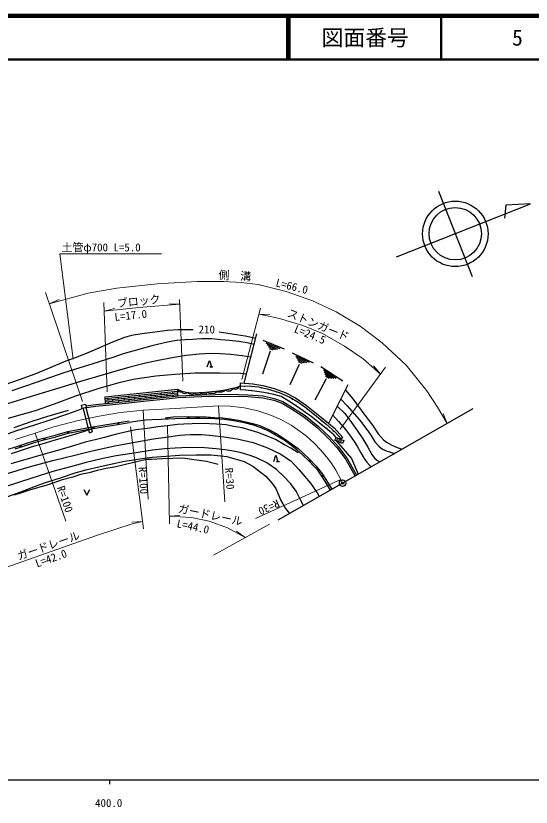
# Model space of a CAD drawing. Units: millimetres, scale not verified. Extents: x 40000 to 680000, y 20000 to 380000.
# Drawn here: x 446572 to 564643, y 198715 to 380000 of the extents above; entities that cross this region are included whole.
import ezdxf
from ezdxf.enums import TextEntityAlignment as Align

# ---------------------------------------------------------------- set-up
doc = ezdxf.new("R2010")
doc.units = ezdxf.units.MM
doc.header["$LTSCALE"] = 1000
doc.header["$PDMODE"] = 32
doc.header["$PDSIZE"] = 500
doc.linetypes.add('CHAIN', pattern=[18.5, 12, -1.5, 3.5, -1.5])
for name, color, linetype, lineweight in [('M-BGD', 7, 'Continuous', 25), ('M-BMK', 2, 'CHAIN', 13), ('M-BMK-OTRS', 5, 'Continuous', 25), ('M-BMK-SRVR', 3, 'Continuous', 25), ('M-STR-HTXT', 7, 'Continuous', 13), ('M-TTL', 2, 'Continuous', 140), ('M-TTL-BAND', 7, 'Continuous', 25), ('M-TTL-LINE', 7, 'Continuous', 50)]:
    doc.layers.add(name, color=color, linetype=linetype, lineweight=lineweight)
doc.layers.add('M-OTRS', color=6, linetype='Continuous')
doc.layers.add('M-TTL-TXT', color=7, linetype='Continuous')
doc.styles.add('ＭＳ ゴシック', font='')
doc.styles.get('ＭＳ ゴシック').set_extended_font_data('MS Gothic')

msp = doc.modelspace()

# ---------------------------------------------------------------- hatches: boundary and pattern name
at = {"layer": 'M-BGD'}
for points in [[(499268, 295223), (498643, 295243, 0.84072)], [(500438, 294105), (500837, 294061, 0.4608), (500663, 294316, 0.4608)], [(503215, 294793), (502605, 294930, 0.84072)], [(504194, 293545), (504588, 293467, 0.4608), (504437, 293736, 0.4608)], [(506648, 293803), (506049, 293985, 0.84072)], [(507361, 292767), (507703, 292556, 0.4608), (507655, 292862, 0.4608)], [(510263, 292092), (509724, 292409, 0.84072)], [(510472, 290847), (510815, 290638, 0.4608), (510766, 290943, 0.4608)], [(513679, 289736), (513185, 290120, 0.84072)], [(514342, 288134), (514660, 287889, 0.4608), (514645, 288198, 0.4608)], [(516909, 287091), (516425, 287488, 0.84072)], [(517591, 285600), (517898, 285341, 0.4608), (517896, 285650, 0.4608)], [(519612, 284756), (519138, 285165, 0.84072)]]:
    msp.add_hatch(color=256, dxfattribs=at).paths.add_polyline_path(points)

# ---------------------------------------------------------------- linework, layer by layer
for p, q in [((498871, 295831), (501811, 307181)), ((503139, 305720), (508078, 303689)), ((503872, 305094), (507085, 303773)), ((504110, 304672), (506548, 303669)), ((504830, 303161), (503053, 297941)), ((504348, 304250), (506011, 303566)), ((504586, 303827), (505473, 303463)), ((509921, 302810), (514726, 300479)), ((510615, 302140), (513741, 300623)), ((510826, 301704), (513198, 300553)), ((511038, 301268), (512655, 300483)), ((491052, 299627), (491718, 299627)), ((491385, 299627), (491052, 299627)), ((511452, 300152), (509362, 295456)), ((511250, 300832), (512112, 300413)), ((516474, 299687), (521508, 296367)), ((517074, 298932), (519974, 297019)), ((517226, 298472), (519427, 297021)), ((517379, 298012), (518879, 297022)), ((517532, 297552), (518332, 297024)), ((517643, 296851), (515085, 291945)), ((518257, 286673), (522724, 295514)), ((467041, 292354), (483621, 294044)), ((482463, 293926), (482484, 293533)), ((467058, 291961), (483625, 293649)), ((467097, 291570), (483629, 293254)), ((467654, 292417), (467675, 292024)), ((468663, 292124), (468684, 291731)), ((469998, 292655), (470019, 292262)), ((470040, 291869), (470061, 291468)), ((471405, 292404), (471426, 292011)), ((472409, 292901), (472430, 292508)), ((472451, 292115), (472473, 291722)), ((473726, 292640), (473747, 292247)), ((474905, 293156), (474927, 292763)), ((474948, 292370), (474968, 291999)), ((476251, 292897), (476272, 292504)), ((477433, 293413), (477454, 293020)), ((477475, 292627), (477495, 292268)), ((478575, 293134), (478597, 292741)), ((479793, 293654), (479815, 293261)), ((479836, 292868), (479855, 292505)), ((481170, 293399), (481192, 293006)), ((482505, 293140), (482523, 292798)), ((461963, 290081), (463374, 284493)), ((462638, 290265), (464052, 284664)), ((467696, 291631), (467717, 291228)), ((463374, 284493), (464052, 284664)), ((520076, 282596), (520345, 283259)), ((520500, 282420), (520768, 283083)), ((520940, 282236), (521209, 282899)), ((506298, 277911), (506964, 277911)), ((506631, 277911), (506298, 277911))]:
    msp.add_line(p, q, dxfattribs=at)
for points in [[(487219, 308069), (483768, 308069), (481286, 307943), (477914, 307455), (475427, 307169), (473043, 306746), (471506, 306304), (468715, 305245), (464022, 303195), (460752, 301883), (457683, 300705), (454613, 299416), (450925, 297902), (447327, 296610), (434329, 292071)], [(493132, 307633), (499148, 306718), (501550, 306173)], [(501162, 304677), (499541, 305075), (497655, 305420), (495554, 305636), (493539, 305754), (491504, 306002), (489131, 305980), (487051, 305889), (485260, 305767), (483393, 305604), (481289, 305230), (477751, 304363), (474761, 303565), (471133, 302539), (469054, 301828), (463985, 300216), (460275, 299065), (457557, 298236), (451267, 296008), (445661, 294102)], [(500413, 301783), (498458, 302097), (495797, 302410), (493471, 302552), (491191, 302650), (488561, 302478), (485617, 302221), (482829, 301764), (479192, 301069), (475946, 300377), (472677, 299495), (468685, 298330), (461372, 296208), (455896, 294582), (450050, 292792), (444646, 291097), (438955, 289139), (433521, 287438), (425217, 284908)], [(490445, 299627), (490915, 301065), (491385, 299627)], [(442032, 287034), (451099, 289591), (455404, 291104), (460295, 292923), (465408, 294601), (470236, 296012), (473479, 296794), (478652, 297534), (483025, 297939), (487628, 298189), (493338, 298248), (498022, 298141), (499432, 297997)], [(498010, 294306), (498051, 295887), (500853, 295696), (503131, 295325), (505780, 294637), (508297, 293737), (510628, 292492), (513144, 290745), (517357, 287404), (519536, 285634), (521461, 283366), (520983, 283001)], [(467092, 291165), (467024, 292748), (483617, 294503), (483633, 292922)], [(483617, 294503), (484603, 293989), (485989, 293739), (487427, 293614), (488586, 293674), (490045, 293761), (491503, 293907), (493049, 294096), (494581, 294330), (495814, 294594), (497017, 294887), (498034, 295262)], [(483617, 294503), (483750, 294150), (483904, 293935), (484229, 293858), (484428, 293878), (484603, 293989), (484618, 293793), (484757, 293597), (485002, 293526), (485251, 293495), (485509, 293529), (485737, 293611), (485908, 293754), (486080, 293566), (486420, 293390), (486604, 293369), (486821, 293349), (487056, 293354), (487253, 293405), (487411, 293505), (487504, 293618), (487646, 293500), (487888, 293347), (488245, 293315), (488613, 293315), (488854, 293411), (489007, 293527), (489101, 293705), (489202, 293502), (489299, 293427), (489492, 293395), (489806, 293391), (490022, 293419), (490227, 293495), (490366, 293643), (490475, 293804), (490632, 293672), (490885, 293556), (491322, 293527), (491696, 293532), (492070, 293592), (492499, 293759), (492686, 293895), (492778, 294063), (492934, 293900), (493307, 293860), (493783, 293881), (494026, 293946), (494339, 294027), (494460, 294163), (494581, 294330), (494773, 294133), (495021, 294093), (495314, 294088), (495703, 294108), (496001, 294297), (496224, 294464), (496282, 294708), (496466, 294557), (496906, 294495), (497235, 294569), (497455, 294707), (497703, 294893), (497733, 295151)], [(519949, 283420), (519393, 284001), (517631, 285575), (514267, 288190), (511105, 290457), (509111, 291694), (507375, 292759), (505651, 293227), (503416, 293725), (501251, 294017), (499188, 294240), (498010, 294306)], [(498034, 295262), (500512, 295186), (502152, 295036), (504166, 294561), (506894, 293723), (509328, 292630), (511218, 291542), (512782, 290442), (514584, 289003), (517602, 286522), (519805, 284571), (521104, 283093)], [(522068, 294215), (523770, 292282), (526508, 288521), (528291, 286193), (529575, 284268), (530788, 282890), (531525, 282367), (532739, 281607), (533946, 281133), (535093, 280735)], [(462633, 290679), (464873, 290956), (467230, 291178), (471686, 291634), (476461, 292165), (480284, 292549), (483734, 292934), (489112, 293181), (495462, 293297), (499765, 293181), (503204, 292920), (505791, 292333), (507763, 291621), (509968, 290308), (512826, 288449), (515925, 285907), (518409, 283563), (520439, 281372), (522482, 278575), (524656, 274771)], [(462738, 290292), (464916, 290559), (467269, 290780), (471728, 291237), (476503, 291767), (480326, 292151), (483766, 292535), (489125, 292782), (495460, 292897), (499745, 292782), (503145, 292524), (505679, 291948), (507591, 291257), (509756, 289968), (512590, 288126), (515660, 285607), (518125, 283282), (520129, 281117), (522146, 278357), (524309, 274572)], [(521057, 292214), (522504, 290692), (525315, 287469), (527021, 285203), (527906, 283952), (528837, 282391), (529722, 281399), (530590, 280749), (531647, 280260), (533378, 279754)], [(520227, 290573), (521968, 288910), (523113, 287377), (524797, 285016), (526104, 283117), (527193, 281158), (528103, 279496), (528737, 278641), (529432, 278125), (529963, 277803)], [(438219, 281943), (446772, 284969), (450935, 286304), (454186, 287355), (458525, 288810), (460624, 289614), (461794, 290035)], [(458533, 289565), (453577, 288130), (450253, 287052), (446098, 285641)], [(519193, 288526), (520534, 287046), (522212, 285120), (523940, 282682), (524808, 281393), (525605, 279872), (526351, 278571), (527004, 277727), (527631, 277035), (528057, 276714)], [(431974, 275997), (434276, 276908), (435950, 277701), (437312, 278256), (439366, 278946), (441820, 279710), (444219, 280556), (446311, 281185), (448673, 281964), (450974, 282685), (452581, 283139), (455603, 283971), (458476, 284799), (460872, 285259), (462812, 285613), (472572, 287252)], [(511270, 279851), (509559, 280954), (508128, 281705), (506070, 282910), (503986, 283796), (502043, 284510), (500460, 285039), (498454, 285580), (496448, 285949), (494740, 286276), (493760, 286376), (492553, 286476), (490925, 286540), (489247, 286613), (486978, 286509), (485078, 286440), (483612, 286371), (481851, 286186), (481321, 286104), (479100, 285856), (476708, 285498), (474060, 285135), (472282, 284749), (469339, 284107), (466911, 283410), (465084, 282967), (462480, 282315), (459009, 281237), (456090, 280393), (453353, 279659), (450486, 278807), (445392, 277334)], [(446431, 280804), (448795, 281583), (451088, 282301), (452689, 282754), (455712, 283586), (458570, 284410), (460945, 284866), (462881, 285219), (472639, 286857)], [(518672, 271351), (517743, 272859), (516867, 274316), (515775, 275893), (514788, 276935), (513857, 277884), (512222, 279456), (510959, 280587), (509472, 281691), (508064, 282783), (506213, 283858), (504353, 284933), (502520, 285730), (500993, 286234), (498940, 286770), (496486, 287212), (494314, 287547), (492182, 287695), (488730, 287749), (485579, 287736), (482992, 287682), (479962, 287525), (477796, 287431), (476290, 287381), (474550, 287153), (472639, 286857)], [(480758, 287927), (482634, 288111), (485193, 288197), (487709, 288154), (490196, 288111), (492200, 288012), (494026, 287884), (496116, 287599), (497935, 287259), (500167, 286776), (502213, 286264), (504675, 285171), (506780, 284007), (508678, 282716), (511231, 280873), (513719, 278565), (515312, 276901), (516842, 274969), (518241, 272795), (518990, 271533)], [(464631, 285513), (461972, 284677), (458703, 283744), (455042, 282661), (452513, 281890), (450297, 281241), (445539, 279653)], [(443471, 274744), (448102, 276236), (451081, 277075), (455016, 278132), (460081, 279357), (464081, 280320), (469263, 281488), (473827, 282364), (478134, 283095), (482070, 283657), (484104, 283905), (486489, 284059), (489135, 284091), (490921, 283974), (494263, 283580), (497271, 283091), (500935, 282283), (504210, 281052), (507124, 279641), (509546, 278062), (511438, 276065), (514069, 272936), (515589, 270706), (516070, 269864)], [(512494, 267821), (511888, 268979), (510803, 271069), (509480, 272847), (507984, 274469), (506309, 276039), (504114, 277591), (501688, 278714), (500242, 279302), (497971, 279947), (496097, 280358), (494491, 280589), (492440, 280803), (489799, 281035), (486117, 281089), (483066, 280982), (480710, 280768), (477873, 280501), (474156, 279911), (469553, 279180), (466216, 278502), (462709, 277663), (459070, 276709), (455071, 275575), (451919, 274639), (447645, 273251), (443699, 271924)], [(520076, 282596), (523509, 278620), (525023, 274980)], [(444775, 269852), (447697, 270985), (451099, 272271), (453127, 272990), (456775, 274194), (460199, 275284), (462881, 276046), (465592, 276703), (468667, 277400), (471437, 277945), (473575, 278308), (475452, 278611), (477789, 278881), (479957, 279049), (484112, 279391), (487796, 279451), (491282, 279431), (492807, 279292), (494904, 279013), (496762, 278537), (498890, 277887), (500890, 276871), (503831, 274525), (505386, 272795), (506122, 271734), (506750, 270282), (507205, 269105), (507737, 268207), (508373, 267168), (509300, 265996)], [(505691, 277911), (506161, 279349), (506631, 277911)], [(492916, 277191), (490250, 277894), (487464, 278314), (484851, 278690), (482544, 278615), (480178, 278495), (477691, 278390), (476652, 278326), (475533, 278103), (474246, 277805), (471089, 277080), (469175, 276638), (467282, 276334), (465171, 275875), (463408, 275340), (461403, 274935), (459615, 274350), (456994, 273615), (455497, 273114), (453675, 272492), (451576, 271855), (449670, 271303), (447644, 270676), (446164, 270212)], [(462127, 271499), (462843, 270204), (463559, 271499)]]:
    msp.add_lwpolyline(points, dxfattribs=at)
for points in [[(461590, 290784), (462534, 291041), (462738, 290292), (461794, 290035)], [(519653, 282773), (519949, 283420), (521703, 282709), (521381, 282052)]]:
    msp.add_lwpolyline(points, close=True, dxfattribs=at)
for centre in [(470072, 286679), (481306, 287829), (486136, 288030), (490868, 287928), (495724, 287501), (500860, 286447), (458515, 284654), (464369, 285722), (453109, 283128), (505982, 284276), (447589, 281448), (510092, 281510), (513971, 278086), (516908, 274590)]:
    msp.add_circle(centre, 150, dxfattribs=at)
at = {"layer": 'M-BMK'}
msp.add_lwpolyline([(446431, 282981), (451024, 284421), (455288, 285824), (460877, 287284), (465694, 288313), (470543, 289095), (475777, 289637), (483139, 290043), (492984, 290622), (495693, 290555), (498856, 290221), (501988, 289508), (504780, 288590), (507101, 287592), (509634, 286192), (511184, 285195), (513079, 283771), (514937, 282119), (516394, 280601), (517765, 278978), (518796, 277600), (519867, 275945), (521030, 273755), (521450, 272938)], dxfattribs=at)
at = {"layer": 'M-BMK-OTRS'}
msp.add_line((551242, 289963), (506588, 264446), dxfattribs=at)
at = {"layer": 'M-BMK-SRVR'}
for p, q in [((543384, 339853), (551101, 320322)), ((533757, 324759), (564475, 336896)), ((558816, 336602), (558549, 333613)), ((564475, 336896), (558816, 336602))]:
    msp.add_line(p, q, dxfattribs=at)
for centre, radius in [((547258, 330048), 7500), ((547242, 330087), 6000), ((521450, 272938), 750)]:
    msp.add_circle(centre, radius, dxfattribs=at)
at = {"layer": 'M-OTRS'}
msp.add_point((521450, 272938), dxfattribs=at)
at = {"layer": 'M-STR-HTXT'}
for p, q in [((461869, 291664), (453352, 316593)), ((454226, 314034), (456480, 315008)), ((467534, 293857), (466758, 314336)), ((484124, 313912), (481673, 314057)), ((484841, 296321), (484078, 315032)), ((466834, 312329), (469217, 312921)), ((498383, 296695), (502651, 313047)), ((502286, 311646), (504735, 311483)), ((520882, 285313), (531300, 299508)), ((530149, 297941), (528551, 299804)), ((494480, 268699), (492984, 290622)), ((476929, 269254), (475777, 289637)), ((545369, 286607), (544460, 288887)), ((472829, 285852), (475836, 262514)), ((481321, 286104), (481766, 263652)), ((458054, 264262), (451024, 284421)), ((501510, 264808), (521030, 273755)), ((481732, 265375), (484179, 265567)), ((475626, 264143), (473177, 263975)), ((491879, 256451), (504680, 263576)), ((499086, 260462), (497118, 261929))]:
    msp.add_line(p, q, dxfattribs=at)
for points in [[(459682, 301309), (456648, 325482), (479978, 325482)], [(454226, 314034), (463183, 316496), (469707, 317591), (478944, 318593), (488087, 319167), (494257, 319125), (498181, 318907), (502061, 318437), (508523, 316854), (514424, 314800), (519949, 312217), (525441, 308874), (530502, 305108), (535978, 299954), (540713, 294074), (543218, 290372), (545369, 286607)], [(484124, 313912), (474745, 313156), (466834, 312329)], [(502286, 311646), (507000, 310661), (512325, 309080), (516838, 307222), (521902, 304306), (526169, 301448), (530149, 297941)], [(499086, 260462), (495035, 262679), (490888, 264204), (486784, 265064), (481732, 265375)], [(475626, 264143), (473196, 263630), (465301, 261007), (438996, 251790)]]:
    msp.add_lwpolyline(points, dxfattribs=at)
at = {"layer": 'M-TTL'}
msp.add_line((680000, 380000), (40000, 380000), dxfattribs=at)
at = {"layer": 'M-TTL-BAND'}
for p, q in [((40000, 205000), (579000, 205000)), ((468000, 205000), (468000, 204000))]:
    msp.add_line(p, q, dxfattribs=at)
at = {"layer": 'M-TTL-LINE'}
for p, q in [((508747, 380000), (508747, 370000)), ((509247, 380000), (509247, 370000)), ((543997, 380000), (543997, 370000)), ((40000, 370000), (680000, 370000))]:
    msp.add_line(p, q, dxfattribs=at)

# ---------------------------------------------------------------- texts
at = {"layer": 'M-BGD', "style": 'ＭＳ ゴシック'}
msp.add_text('210', height=1833, dxfattribs=at).set_placement((488451, 306683), align=Align.BOTTOM_LEFT)
at = {"layer": 'M-STR-HTXT', "style": 'ＭＳ ゴシック'}
msp.add_text('土管φ700 L=5.0', height=1833, dxfattribs=at).set_placement((457054, 325482), align=Align.BOTTOM_LEFT)
for s, rotation, p in [('側\u3000溝', 356.812, (492910, 319200)), ('L=66.0', 346.233, (505854, 317508)), ('ブロック', 5.968, (469897, 312649)), ('L=17.0', 5.968, (469332, 309542)), ('ストンガード', 337.62, (508364, 310711)), ('L=24.5', 337.62, (509953, 307063)), ('R=100', 273.235, (474167, 276592)), ('R=30', 273.904, (493956, 276376)), ('R=100', 289.227, (455443, 271750)), ('R=30', 204.625, (506214, 269776)), ('ガードレール', 348.154, (483511, 265751)), ('L=44.0', 348.154, (483210, 262324)), ('ガードレール', 19.308, (447423, 254743)), ('L=42.0', 19.308, (451601, 253095))]:
    msp.add_text(s, height=1833, rotation=rotation, dxfattribs=at).set_placement(p, align=Align.BOTTOM_LEFT)
at = {"layer": 'M-TTL-BAND', "style": 'ＭＳ ゴシック'}
msp.add_text('400.0', height=1833, dxfattribs=at).set_placement((467844, 198195), align=Align.BOTTOM_CENTER)
at = {"layer": 'M-TTL-TXT', "style": 'ＭＳ ゴシック'}
for s, p in [('図面番号', (526622, 375000)), ('5', (561497, 375000))]:
    msp.add_text(s, height=3666, dxfattribs=at).set_placement(p, align=Align.MIDDLE_CENTER)

doc.saveas('drawing.dxf')
